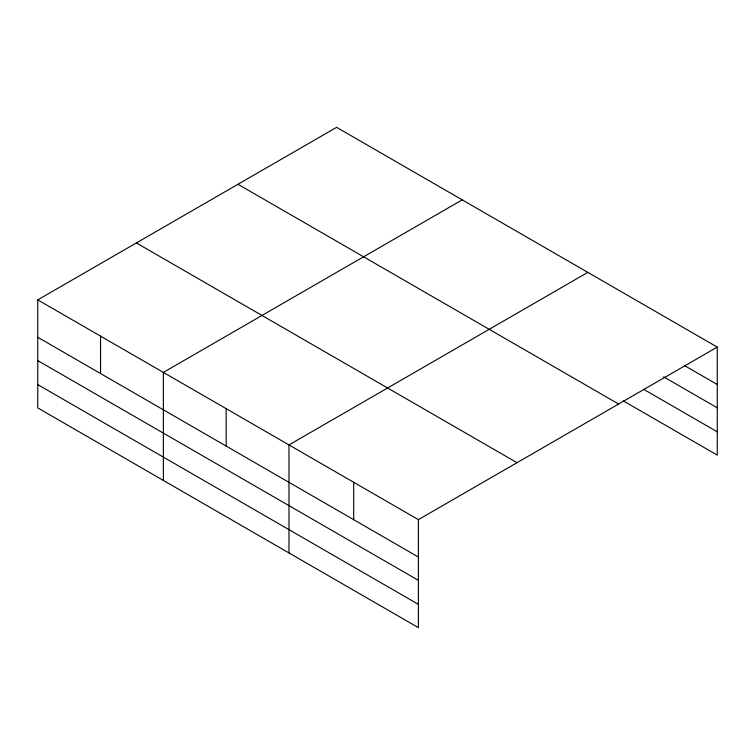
<?xml version="1.0" encoding="UTF-8"?>
<svg xmlns="http://www.w3.org/2000/svg" width="755" height="755" viewBox="0 0 755 755"><rect width="100%" height="100%" fill="white"/><g stroke="black" fill="none" stroke-linecap="round" stroke-linejoin="round"><path stroke-width="1.13" d="M418.393 580.35L418.393 519.638L37.75 299.877L37.75 407.908L418.393 627.66L418.393 580.35L37.75 360.588M623.224 400.829L717.25 455.123L717.25 347.092L336.607 127.34L37.75 299.877M462.22 199.858L163.363 372.404L163.363 480.425M587.834 272.376L288.976 444.921L288.976 552.943M418.393 519.638L717.25 347.092M684.898 365.826L717.25 384.503M663.664 376.868L717.25 407.804M643.439 389.202L717.25 431.813M237.985 184.277L618.628 404.038M136.372 242.94L517.015 462.702M37.75 337.287L418.393 557.048M37.75 384.597L418.393 604.359M353.68 482.285L353.68 519.685M226.17 408.663L226.17 446.073M100.557 336.145L100.557 373.546"/></g></svg>
